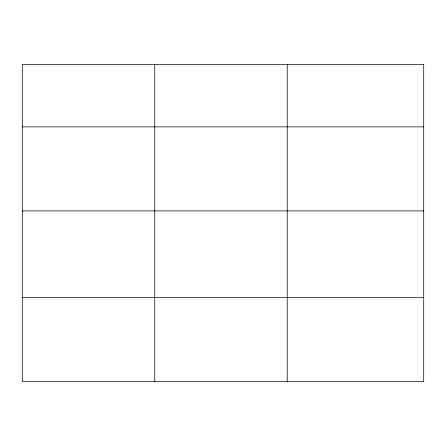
<?xml version="1.0" encoding="UTF-8"?>
<svg xmlns="http://www.w3.org/2000/svg" width="446" height="446" viewBox="0 0 446 446"><rect width="100%" height="100%" fill="white"/><g stroke="black" fill="none" stroke-linecap="round" stroke-linejoin="round"><path stroke-width="0.67" d="M22.3 126.881L423.7 126.881M22.3 210.908L423.7 210.908M22.3 297.476L423.7 297.476M287.224 64.497L287.224 381.503M154.762 64.497L154.762 381.503M423.7 64.497L22.3 64.497L22.3 381.503L423.7 381.503L423.7 64.497"/></g></svg>
